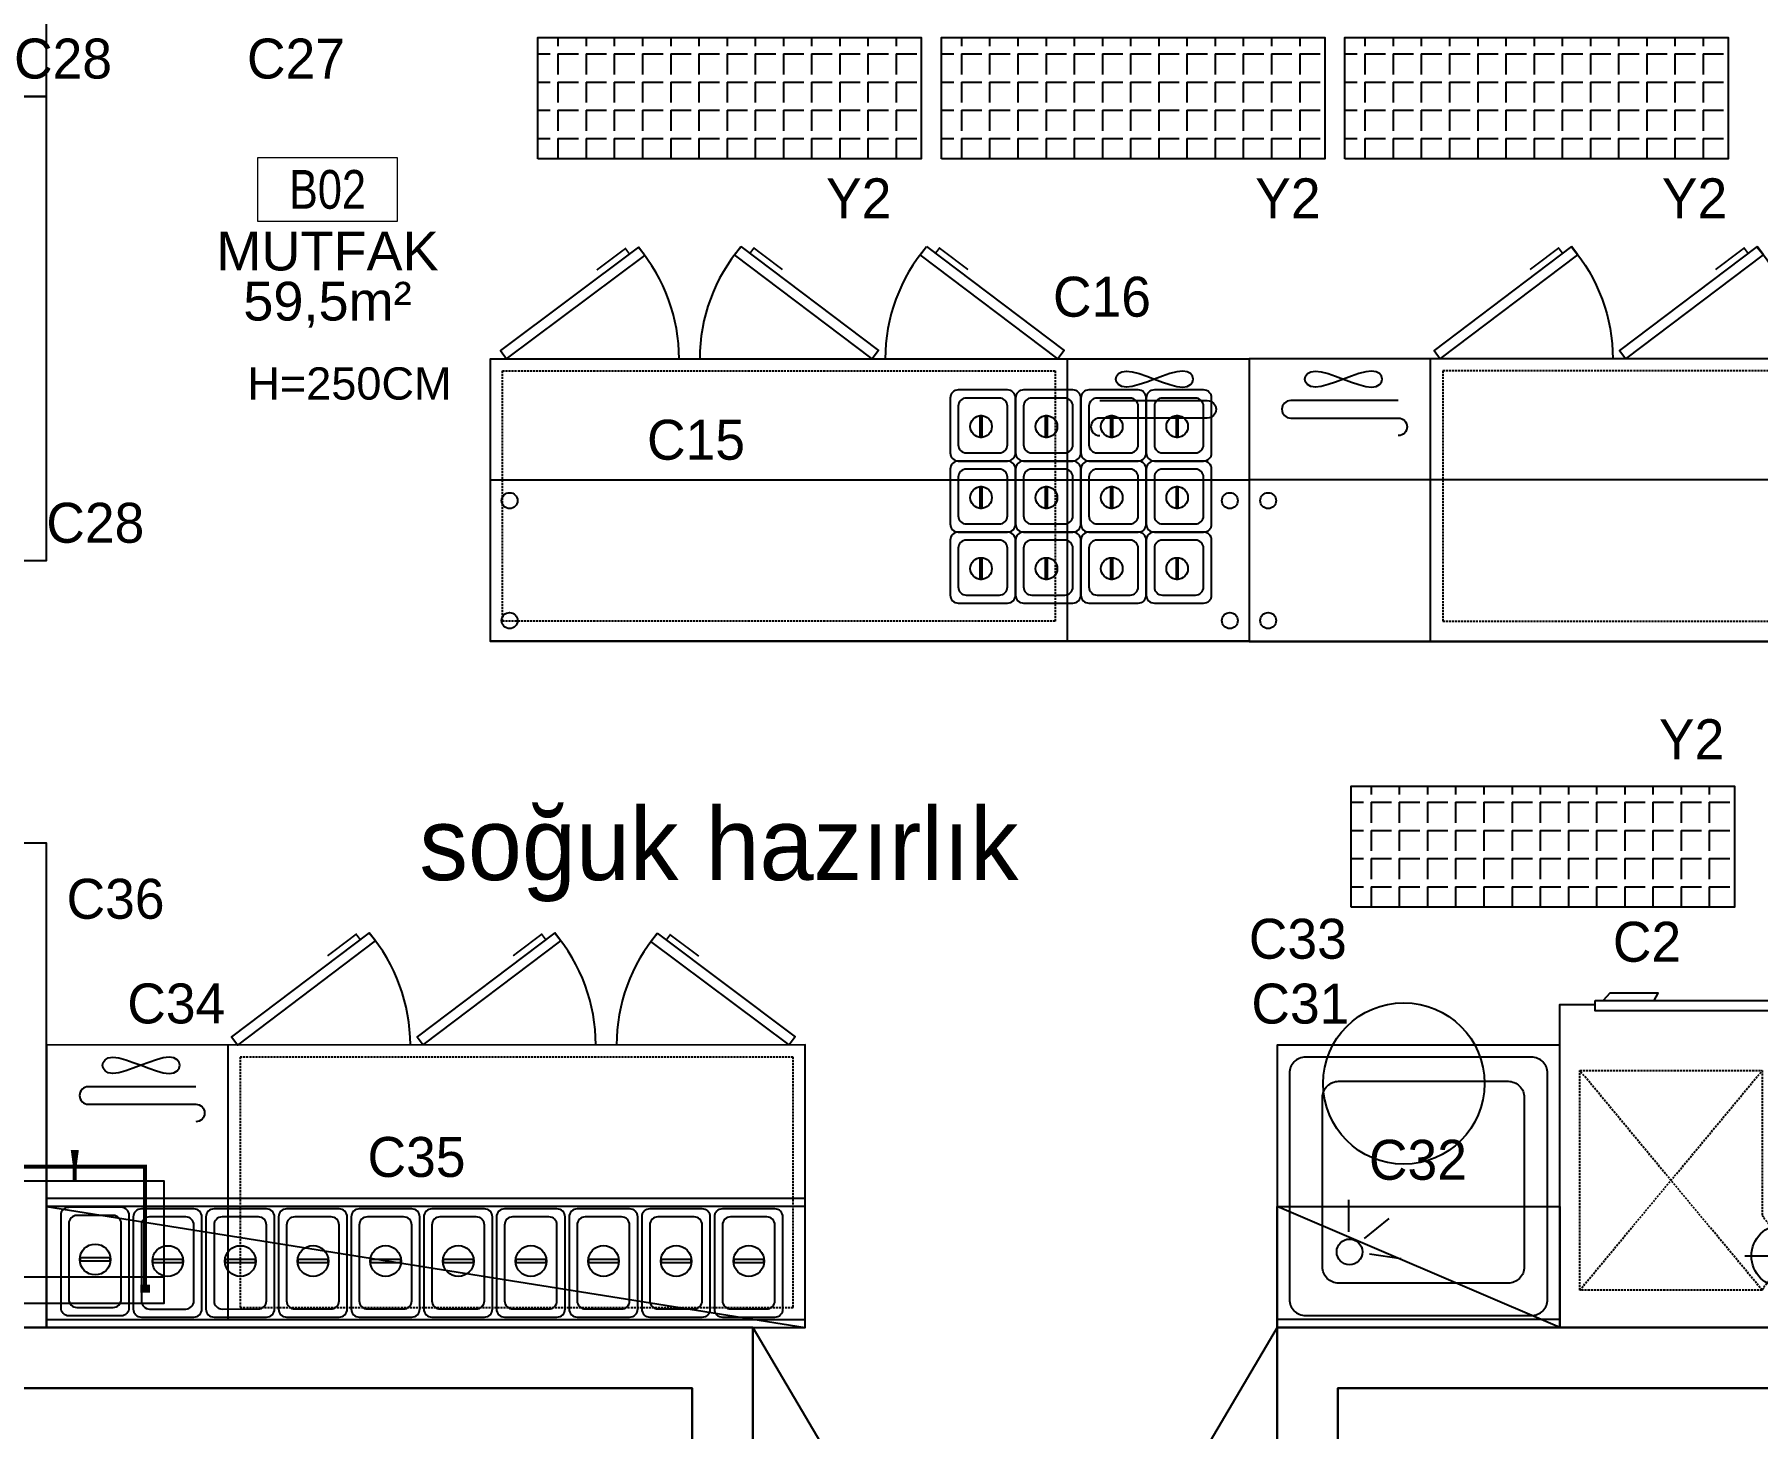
# Model space of a CAD drawing. Header units: centimetres. Extents: x 10243 to 22741, y 2279 to 4414.
# Drawn here: x 14276 to 14703, y 2833.3 to 3178.7 of the extents above; entities that cross this region are included whole.
import ezdxf
from ezdxf.enums import TextEntityAlignment as Align

# ---------------------------------------------------------------- set-up
doc = ezdxf.new("R2010")
doc.units = ezdxf.units.CM
doc.header["$MEASUREMENT"] = 0
doc.linetypes.add('DASHED', pattern=[0.75, 0.5, -0.25])
doc.layers.add('CIHAZ', color=2, linetype='Continuous')
doc.layers.add('MUTFAKEKİPMAN', color=1, linetype='Continuous')
for name, color, linetype, lineweight in [('xxx_Auto_Duvar_Duvar Plan Kesit', 7, 'Continuous', 30), ('xxx_Auto_Yardimci_Isaret Tag Mekan', 30, 'Continuous', 9), ('xxx_Auto_Yardimci_Yazi', 7, 'Continuous', 9)]:
    doc.layers.add(name, color=color, linetype=linetype, lineweight=lineweight)
doc.styles.get("Standard").update_dxf_attribs({"font": 'arial.ttf'})
doc.styles.add('TAKSİM', font='GOTHIC.TTF', dxfattribs={"height": 20})
doc.styles.add('text1', font='arial.ttf')
doc.styles.add('text2', font='arial.ttf', dxfattribs={"width": 0.8})

# ---------------------------------------------------------------- blocks, each defined once
blk = doc.blocks.new('mahal no')
at = {"layer": 'xxx_Auto_Yardimci_Isaret Tag Mekan'}
blk.add_lwpolyline([(49681.82, 27007.28), (49710.62, 27007.28), (49710.62, 26994.08), (49681.82, 26994.08)], close=True, dxfattribs=at)
at = {"layer": 'xxx_Auto_Yardimci_Isaret Tag Mekan', "color": 7, "style": 'text2', "width": 0.8}
blk.add_attdef('10000', text='', height=8, dxfattribs=at).set_placement((49696.22, 27000.68), align=Align.MIDDLE)
at = {"layer": 'xxx_Auto_Yardimci_Isaret Tag Mekan', "color": 7, "style": 'text1'}
for tag, p in [('MAHAL', (49696.22, 26987.88)), ('M²', (49696.22, 26976.92))]:
    blk.add_attdef(tag, text='', height=8, dxfattribs=at).set_placement(p, align=Align.MIDDLE)
blk = doc.blocks.new('A$C67BA2794')
at = {"layer": 'MUTFAKEKİPMAN'}
blk.add_lwpolyline([(0, 7.57), (44, 7.57), (44, 38.03), (0, 38.03)], close=True, dxfattribs=at)
for points, const_width in [([(3.46, 34.35), (5.8, 34.35)], 2), ([(4.63, 34.03), (4.63, 4.11), (22, 4.11)], 1), ([(39.37, 34.03), (39.37, 4.11), (22, 4.11)], 1), ([(40.54, 34.35), (38.2, 34.35)], 2)]:
    blk.add_lwpolyline(points, dxfattribs=dict(at, const_width=const_width))
blk.add_lwpolyline([(44, 31.48), (0, 31.48)], dxfattribs=at)
blk.add_lwpolyline([(21.94, 7.48, 1, 1, 0), (21.94, 3.72, 1, 2, 0), (21.94, 0, 2, 2, 0)], format="xyseb", dxfattribs=at)
blk = doc.blocks.new('A$C1ED519BD')
at = {"layer": 'MUTFAKEKİPMAN'}
for points in [[(0, 27.82), (0, 97.82), (188, 97.82), (188, 27.82)], [(16.44, 30.84), (17.9, 31.01), (19.6, 31.47), (21.46, 32.11), (23.41, 32.84), (25.36, 33.58), (27.22, 34.22), (28.93, 34.67), (30.38, 34.85), (31.53, 34.67), (32.34, 34.22), (32.83, 33.58), (33, 32.84), (32.83, 32.11), (32.34, 31.47), (31.53, 31.01), (30.38, 30.84), (28.93, 31.01), (27.22, 31.47), (25.36, 32.11), (23.41, 32.84), (21.46, 33.58), (19.6, 34.22), (17.9, 34.67), (16.44, 34.85), (15.3, 34.67), (14.48, 34.22), (13.99, 33.58), (13.83, 32.84), (13.99, 32.11), (14.48, 31.47), (15.3, 31.01)], [(79.96, 0), (45.85, 25.77), (47.4, 27.82), (81.51, 2.05)], [(125.94, 0), (91.83, 25.77), (93.38, 27.82), (127.49, 2.05)], [(151.31, 0.15), (185.54, 25.76), (184, 27.82), (149.77, 2.2)]]:
    blk.add_lwpolyline(points, close=True, dxfattribs=at)
blk.add_lwpolyline([(45, 97.82), (45, 27.82)], dxfattribs=at)
at = {"layer": 'MUTFAKEKİPMAN', "linetype": 'DASHED'}
blk.add_lwpolyline([(48, 92.82), (185, 92.82), (185, 30.82), (48, 30.82)], close=True, dxfattribs=at)
at = {"layer": 'MUTFAKEKİPMAN'}
for points in [[(10.33, 42.5), (37, 42.5, 1), (37, 46.84)], [(37, 38.15), (10.33, 38.15, -1), (10.33, 42.5)]]:
    blk.add_lwpolyline(points, format="xyb", dxfattribs=at)
at = {"layer": 'MUTFAKEKİPMAN', "const_width": 0.428}
for points in [[(77.72, 1.7), (76.72, 0.38), (71.09, 4.63), (69.64, 5.72)], [(123.7, 1.7), (122.7, 0.38), (117.07, 4.63), (115.62, 5.72)], [(153.56, 1.84), (154.55, 0.51), (160.21, 4.74), (161.65, 5.83)]]:
    blk.add_lwpolyline(points, dxfattribs=at)
at = {"layer": 'MUTFAKEKİPMAN'}
for centre, start, end in [((47.4, 27.82), 319.4908, 0), ((93.38, 27.82), 319.4908, 0), ((184, 27.82), 180, 220.245)]:
    blk.add_arc(centre, 42.75, start, end, dxfattribs=at)
blk = doc.blocks.new('188-70-M')
at = {"layer": 'MUTFAKEKİPMAN'}
blk.add_line((47.58, -126.01), (47.58, 61.99), dxfattribs=at)
for points in [[(-20.42, -126.01), (49.58, -126.01), (49.58, 61.99), (-20.42, 61.99)], [(17.58, 61.99), (17.58, -126.02), (49.58, -126.02), (49.58, 61.99)], [(-48.08, 25.3), (-22.47, 59.53), (-20.42, 57.99), (-46.03, 23.76)], [(32.71, 51.77), (32.71, 44.27), (33.46, 44.27), (33.46, 51.77)], [(32.71, 33.77), (32.71, 26.27), (33.46, 26.27), (33.46, 33.77)], [(32.71, 15.77), (32.71, 8.27), (33.46, 8.27), (33.46, 15.77)], [(-48.23, -0.07), (-22.46, -34.18), (-20.42, -32.64), (-46.19, 1.48)], [(32.71, -2.23), (32.71, -9.73), (33.46, -9.73), (33.46, -2.23)], [(32.71, -20.23), (32.71, -27.73), (33.46, -27.73), (33.46, -20.23)], [(32.71, -38.23), (32.71, -45.73), (33.46, -45.73), (33.46, -38.23)], [(-48.23, -46.05), (-22.46, -80.16), (-20.42, -78.61), (-46.19, -44.5)], [(32.71, -56.23), (32.71, -63.73), (33.46, -63.73), (33.46, -56.23)], [(32.71, -74.23), (32.71, -81.73), (33.46, -81.73), (33.46, -74.23)], [(-17.39, -109.57), (-17.22, -108.11), (-16.77, -106.41), (-16.12, -104.55), (-15.39, -102.6), (-14.65, -100.65), (-14.01, -98.79), (-13.56, -97.09), (-13.39, -95.63), (-13.56, -94.48), (-14.01, -93.67), (-14.65, -93.18), (-15.39, -93.01), (-16.12, -93.18), (-16.77, -93.67), (-17.22, -94.48), (-17.39, -95.63), (-17.22, -97.09), (-16.77, -98.79), (-16.12, -100.65), (-15.39, -102.6), (-14.65, -104.55), (-14.01, -106.41), (-13.56, -108.11), (-13.39, -109.57), (-13.56, -110.72), (-14.01, -111.53), (-14.65, -112.02), (-15.39, -112.19), (-16.12, -112.02), (-16.77, -111.53), (-17.22, -110.72)], [(32.71, -92.23), (32.71, -99.73), (33.46, -99.73), (33.46, -92.23)], [(32.32, -110.23), (32.32, -117.73), (33.07, -117.73), (33.07, -110.23)]]:
    blk.add_lwpolyline(points, close=True, dxfattribs=at)
at = {"layer": 'MUTFAKEKİPMAN', "linetype": 'DASHED'}
blk.add_lwpolyline([(44.58, -78.01), (44.58, 58.99), (-17.42, 58.99), (-17.42, -78.01)], close=True, dxfattribs=at)
at = {"layer": 'MUTFAKEKİPMAN'}
for points in [[(20.18, 54.48), (20.18, 41.48, 0.414214), (22.18, 39.48), (44.98, 39.48, 0.414214), (46.98, 41.48), (46.98, 54.48, 0.414214), (44.98, 56.48), (22.18, 56.48, 0.414214)], [(22.18, 52.48), (22.18, 43.48, 0.414214), (24.18, 41.48), (42.98, 41.48, 0.414214), (44.98, 43.48), (44.98, 52.48, 0.414214), (42.98, 54.48), (24.18, 54.48, 0.414214)], [(20.18, 36.48), (20.18, 23.48, 0.414214), (22.18, 21.48), (44.98, 21.48, 0.414214), (46.98, 23.48), (46.98, 36.48, 0.414214), (44.98, 38.48), (22.18, 38.48, 0.414214)], [(22.18, 34.48), (22.18, 25.48, 0.414214), (24.18, 23.48), (42.98, 23.48, 0.414214), (44.98, 25.48), (44.98, 34.48, 0.414214), (42.98, 36.48), (24.18, 36.48, 0.414214)], [(20.18, 18.48), (20.18, 5.48, 0.414214), (22.18, 3.48), (44.98, 3.48, 0.414214), (46.98, 5.48), (46.98, 18.48, 0.414214), (44.98, 20.48), (22.18, 20.48, 0.414214)], [(22.18, 16.48), (22.18, 7.48, 0.414214), (24.18, 5.48), (42.98, 5.48, 0.414214), (44.98, 7.48), (44.98, 16.48, 0.414214), (42.98, 18.48), (24.18, 18.48, 0.414214)], [(20.18, 0.48), (20.18, -12.52, 0.414214), (22.18, -14.52), (44.98, -14.52, 0.414214), (46.98, -12.52), (46.98, 0.48, 0.414214), (44.98, 2.48), (22.18, 2.48, 0.414214)], [(22.18, -1.52), (22.18, -10.52, 0.414214), (24.18, -12.52), (42.98, -12.52, 0.414214), (44.98, -10.52), (44.98, -1.52, 0.414214), (42.98, 0.48), (24.18, 0.48, 0.414214)], [(20.18, -17.52), (20.18, -30.52, 0.414214), (22.18, -32.52), (44.98, -32.52, 0.414214), (46.98, -30.52), (46.98, -17.52, 0.414214), (44.98, -15.52), (22.18, -15.52, 0.414214)], [(22.18, -19.52), (22.18, -28.52, 0.414214), (24.18, -30.52), (42.98, -30.52, 0.414214), (44.98, -28.52), (44.98, -19.52, 0.414214), (42.98, -17.52), (24.18, -17.52, 0.414214)], [(20.18, -35.52), (20.18, -48.52, 0.414214), (22.18, -50.52), (44.98, -50.52, 0.414214), (46.98, -48.52), (46.98, -35.52, 0.414214), (44.98, -33.52), (22.18, -33.52, 0.414214)], [(22.18, -37.52), (22.18, -46.52, 0.414214), (24.18, -48.52), (42.98, -48.52, 0.414214), (44.98, -46.52), (44.98, -37.52, 0.414214), (42.98, -35.52), (24.18, -35.52, 0.414214)], [(20.18, -53.52), (20.18, -66.52, 0.414214), (22.18, -68.52), (44.98, -68.52, 0.414214), (46.98, -66.52), (46.98, -53.52, 0.414214), (44.98, -51.52), (22.18, -51.52, 0.414214)], [(22.18, -55.52), (22.18, -64.52, 0.414214), (24.18, -66.52), (42.98, -66.52, 0.414214), (44.98, -64.52), (44.98, -55.52, 0.414214), (42.98, -53.52), (24.18, -53.52, 0.414214)], [(20.18, -71.52), (20.18, -84.52, 0.414214), (22.18, -86.52), (44.98, -86.52, 0.414214), (46.98, -84.52), (46.98, -71.52, 0.414214), (44.98, -69.52), (22.18, -69.52, 0.414214)], [(22.18, -73.52), (22.18, -82.52, 0.414214), (24.18, -84.52), (42.98, -84.52, 0.414214), (44.98, -82.52), (44.98, -73.52, 0.414214), (42.98, -71.52), (24.18, -71.52, 0.414214)], [(20.18, -89.52), (20.18, -102.52, 0.414214), (22.18, -104.52), (44.98, -104.52, 0.414214), (46.98, -102.52), (46.98, -89.52, 0.414214), (44.98, -87.52), (22.18, -87.52, 0.414214)], [(22.18, -91.52), (22.18, -100.52, 0.414214), (24.18, -102.52), (42.98, -102.52, 0.414214), (44.98, -100.52), (44.98, -91.52, 0.414214), (42.98, -89.52), (24.18, -89.52, 0.414214)], [(19.79, -107.52), (19.79, -120.52, 0.414214), (21.79, -122.52), (44.59, -122.52, 0.414214), (46.59, -120.52), (46.59, -107.52, 0.414214), (44.59, -105.52), (21.79, -105.52, 0.414214)], [(21.79, -109.52), (21.79, -118.52, 0.414214), (23.79, -120.52), (42.59, -120.52, 0.414214), (44.59, -118.52), (44.59, -109.52, 0.414214), (42.59, -107.52), (23.79, -107.52, 0.414214)]]:
    blk.add_lwpolyline(points, format="xyb", close=True, dxfattribs=at)
at = {"layer": 'MUTFAKEKİPMAN', "const_width": 0.428}
for points in [[(-46.4, 27.55), (-47.72, 28.54), (-43.49, 34.19), (-42.41, 35.64)], [(-46.54, -2.32), (-47.86, -3.31), (-43.6, -8.95), (-42.51, -10.39)], [(-46.54, -48.29), (-47.86, -49.29), (-43.6, -54.92), (-42.51, -56.37)]]:
    blk.add_lwpolyline(points, dxfattribs=at)
at = {"layer": 'MUTFAKEKİPMAN'}
blk.add_lwpolyline([(47.58, -81.01), (-20.42, -81.01)], dxfattribs=at)
for points in [[(-10.08, -89.01), (-10.08, -115.68, 1), (-5.74, -115.68)], [(-5.74, -115.68), (-5.74, -89.01, -1), (-1.39, -89.01)]]:
    blk.add_lwpolyline(points, format="xyb", dxfattribs=at)
for centre in [(33.11, 48.02), (33.11, 30.02), (33.11, 12.02), (33.11, -5.98), (33.11, -23.98), (33.11, -41.98), (33.11, -59.98), (33.11, -77.98), (33.11, -95.98), (32.72, -113.98)]:
    blk.add_circle(centre, 3.82, dxfattribs=at)
for centre, start, end in [((-20.42, 57.99), 229.755, 270), ((-20.42, -32.64), 90, 130.5092), ((-20.42, -78.61), 90, 130.5092)]:
    blk.add_arc(centre, 42.75, start, end, dxfattribs=at)
blk = doc.blocks.new('A$C734D7A9C')
at = {"layer": 'CIHAZ', "color": 1}
for p, q in [((14.73, 75.33), (14.73, 54.78)), ((24.09, 65.06), (3.98, 65.06))]:
    blk.add_line(p, q, dxfattribs=at)
at = {"layer": 'CIHAZ', "color": 5, "linetype": 'DASHED'}
blk.add_line((65.01, 73.52), (19.82, 19.15), dxfattribs=at)
at = {"layer": 'CIHAZ', "color": 5}
for points in [[(61.2, 1.82), (10.36, 1.82), (10.36, 4.32), (61.2, 4.32)], [(59.2, 1.82), (46.6, 1.82), (45.6, 0), (57.6, 0)]]:
    blk.add_lwpolyline(points, close=True, dxfattribs=at)
at = {"layer": 'CIHAZ', "color": 1}
blk.add_circle((14.73, 65.06), 7.76, dxfattribs=at)
at = {"layer": 'MUTFAKEKİPMAN', "linetype": 'DASHED'}
for p, q in [((19.82, 73.52), (65.01, 73.52)), ((65.01, 73.52), (65.01, 19.15)), ((19.82, 19.15), (19.82, 54.92)), ((65.01, 19.15), (19.82, 19.15))]:
    blk.add_line(p, q, dxfattribs=at)
at = {"layer": 'MUTFAKEKİPMAN', "color": 5, "linetype": 'DASHED'}
blk.add_line((19.82, 73.52), (65.01, 19.15), dxfattribs=at)
at = {"layer": 'MUTFAKEKİPMAN'}
blk.add_lwpolyline([(10.36, 2.81), (0, 2.81), (0, 82.81), (70, 82.81), (70, 2.81), (61.2, 2.81)], dxfattribs=at)
at = {"layer": 'MUTFAKEKİPMAN', "linetype": 'DASHED'}
for centre, radius, start, end in [((11.6, 78.09), 9.4, 291.2079, 330.9566), ((11, 49.89), 10.16, 29.6907, 66.7752)]:
    blk.add_arc(centre, radius, start, end, dxfattribs=at)
blk = doc.blocks.new('A$C77D33FD5')
at = {"layer": 'MUTFAKEKİPMAN'}
for points in [[(0, 15.6), (0, 2, 0.414214), (2, 0), (14.2, 0, 0.414214), (16.2, 2), (16.2, 15.6, 0.414214), (14.2, 17.6), (2, 17.6, 0.414214)], [(2, 13.6), (2, 4, 0.414214), (4, 2), (12.2, 2, 0.414214), (14.2, 4), (14.2, 13.6, 0.414214), (12.2, 15.6), (4, 15.6, 0.414214)]]:
    blk.add_lwpolyline(points, format="xyb", close=True, dxfattribs=at)
blk.add_lwpolyline([(7.37, 11.17), (7.37, 5.92), (7.89, 5.92), (7.89, 11.17)], close=True, dxfattribs=at)
blk.add_circle((7.65, 8.55), 2.68, dxfattribs=at)

msp = doc.modelspace()

# ---------------------------------------------------------------- hatches: boundary and pattern name
at = {"layer": 'MUTFAKEKİPMAN'}
h = msp.add_hatch(dxfattribs=at)
h.set_pattern_fill('ANGLE', color=256, angle=630)
h.set_pattern_definition([(270, (8866.626, 5332.236), (6.985, 1e-14), [5.08, -1.905]), (360, (8866.626, 5332.236), (-1e-14, 6.985), [5.08, -1.905])])
h.paths.add_polyline_path([(14495.77, 3177.9), (14495.77, 3147.9), (14400.77, 3147.9), (14400.77, 3177.9)])
h = msp.add_hatch(dxfattribs=at)
h.set_pattern_fill('ANGLE', color=256, angle=630)
h.set_pattern_definition([(270, (8966.626, 5332.236), (6.985, 1e-14), [5.08, -1.905]), (360, (8966.626, 5332.236), (-1e-14, 6.985), [5.08, -1.905])])
h.paths.add_polyline_path([(14595.77, 3177.9), (14595.77, 3147.9), (14500.77, 3147.9), (14500.77, 3177.9)])
h = msp.add_hatch(dxfattribs=at)
h.set_pattern_fill('ANGLE', color=256, angle=630)
h.set_pattern_definition([(270, (9066.626, 5332.236), (6.985, 1e-14), [5.08, -1.905]), (360, (9066.626, 5332.236), (-1e-14, 6.985), [5.08, -1.905])])
h.paths.add_polyline_path([(14695.77, 3177.9), (14695.77, 3147.9), (14600.77, 3147.9), (14600.77, 3177.9)])
h = msp.add_hatch(dxfattribs=at)
h.set_pattern_fill('ANGLE', color=256, angle=630)
h.set_pattern_definition([(270, (9068.1436, 5146.8455), (6.985, 1e-14), [5.08, -1.905]), (360, (9068.1436, 5146.8455), (-1e-14, 6.985), [5.08, -1.905])])
h.paths.add_polyline_path([(14697.29, 2992.5), (14697.29, 2962.5), (14602.29, 2962.5), (14602.29, 2992.5)])

# ---------------------------------------------------------------- linework, layer by layer
for p, q in [((14654, 2858.33), (14584, 2888.33)), ((14601.73, 2882.06), (14601.73, 2889.95)), ((14601.73, 2882.06), (14601.73, 2889.95)), ((14605.64, 2880.4), (14611.73, 2885.4)), ((14605.64, 2880.4), (14611.73, 2885.4)), ((14606.87, 2876.59), (14614.68, 2875.47)), ((14606.87, 2876.59), (14614.68, 2875.47)), ((14584, 2858.33), (14454, 2638.33)), ((14454, 2858.33), (14584, 2638.33))]:
    msp.add_line(p, q)
for points in [[(14654, 2928.33), (14584, 2928.33), (14584, 2858.33), (14654, 2858.33)], [(14654, 2928.33), (14584, 2928.33), (14584, 2858.33), (14654, 2858.33)], [(14654, 2888.33), (14654, 2858.33), (14584, 2858.33), (14584, 2888.33)], [(14654, 2860.33), (14584, 2860.33), (14584, 2858.33), (14654, 2858.33)], [(14654, 2860.33), (14584, 2860.33), (14584, 2858.33), (14654, 2858.33)]]:
    msp.add_lwpolyline(points, close=True)
for points in [[(14647, 2925.33), (14591, 2925.33, 0.414214), (14587, 2921.33), (14587, 2865.33, 0.414214), (14591, 2861.33), (14647, 2861.33, 0.414214), (14651, 2865.33), (14651, 2921.33, 0.414214)], [(14647, 2925.33), (14591, 2925.33, 0.414214), (14587, 2921.33), (14587, 2865.33, 0.414214), (14591, 2861.33), (14647, 2861.33, 0.414214), (14651, 2865.33), (14651, 2921.33, 0.414214)], [(14599.21, 2919.35), (14641.21, 2919.35, -0.414214), (14645.21, 2915.35), (14645.21, 2873.35, -0.414214), (14641.21, 2869.35), (14599.21, 2869.35, -0.414214), (14595.21, 2873.35), (14595.21, 2915.35, -0.414214)], [(14599.21, 2919.35), (14641.21, 2919.35, -0.414214), (14645.21, 2915.35), (14645.21, 2873.35, -0.414214), (14641.21, 2869.35), (14599.21, 2869.35, -0.414214), (14595.21, 2873.35), (14595.21, 2915.35, -0.414214)]]:
    msp.add_lwpolyline(points, format="xyb", close=True)
msp.add_circle((14601.92, 2877.09), 3.19)
msp.add_circle((14601.92, 2877.09), 3.19)
msp.add_line((14279, 2888.35), (14467, 2858.35), dxfattribs=at)
for points in [[(14209, 3163.35), (14279, 3163.35), (14279, 3298.35), (14209, 3298.35)], [(14400.77, 3147.9), (14400.77, 3177.9), (14495.77, 3177.9), (14495.77, 3147.9)], [(14500.77, 3147.9), (14500.77, 3177.9), (14595.77, 3177.9), (14595.77, 3147.9)], [(14600.77, 3147.9), (14600.77, 3177.9), (14695.77, 3177.9), (14695.77, 3147.9)], [(14209, 3048.35), (14279, 3048.35), (14279, 3163.35), (14209, 3163.35)], [(14577, 3068.35), (14577, 3028.35), (14389, 3028.35), (14389, 3068.35)], [(14577, 3068.35), (14577, 3028.35), (14765, 3028.35), (14765, 3068.35)], [(14602.29, 2962.5), (14602.29, 2992.5), (14697.29, 2992.5), (14697.29, 2962.5)], [(14209, 2858.33), (14279, 2858.33), (14279, 2978.33), (14209, 2978.33)], [(14467, 2888.36), (14279, 2888.36), (14279, 2858.35), (14467, 2858.35)]]:
    msp.add_lwpolyline(points, close=True, dxfattribs=at)
for centre, radius in [((14393.75, 3063.2), 1.97), ((14572.25, 3063.2), 1.97), ((14581.75, 3063.2), 1.97), ((14393.75, 3033.49), 1.97), ((14572.25, 3033.49), 1.97), ((14581.75, 3033.49), 1.97), ((14615.35, 2918.82), 20)]:
    msp.add_circle(centre, radius, dxfattribs=at)
at = {"layer": 'xxx_Auto_Duvar_Duvar Plan Kesit', "lineweight": 30}
for points in [[(14553.11, 3645.33), (14554.72, 3433.33), (14508, 3433.33), (14503, 3433.33), (14503, 3298.33), (14725, 3298.33), (14725, 3324.33), (14859, 3324.33), (14859, 3298.33), (15081, 3298.33), (15081, 2858.33), (14987, 2858.33), (14987, 2636.33), (14857, 2636.33), (14857, 2858.33), (14584, 2858.33), (14584, 2638.33), (14454, 2638.33), (14454, 2858.33), (14202, 2858.33), (14202, 2638.33), (14052, 2638.33), (14052, 2838.33), (13800, 2838.33)], [(14568.14, 3640.94), (14569.83, 3418.33), (14518, 3418.33), (14518, 3313.33), (14710, 3313.33), (14710, 3339.33), (14874, 3339.33), (14874, 3313.33), (15096, 3313.33), (15096, 2843.33), (15002, 2843.33), (15002, 2621.33), (14842, 2621.33), (14842, 2843.33), (14599, 2843.33), (14599, 2623.33), (14439, 2623.33), (14439, 2843.33), (14217, 2843.33), (14217, 2623.33), (14037, 2623.33)]]:
    msp.add_lwpolyline(points, dxfattribs=at)

# ---------------------------------------------------------------- block references
at = {"layer": 'MUTFAKEKİPMAN'}
for name, p, rotation in [('A$C1ED519BD', (14577, 3126.16), 180), ('188-70-M', (14405.01, 2907.93), 270.0050464991256), ('A$C734D7A9C', (14724, 2941.15), 180)]:
    msp.add_blockref(name, p, dxfattribs=dict(at, rotation=rotation))
at = {"layer": 'MUTFAKEKİPMAN', "xscale": -1, "rotation": 180}
for name, p in [('A$C1ED519BD', (14577, 3126.16)), ('A$C67BA2794', (14264.05, 2902.3))]:
    msp.add_blockref(name, p, dxfattribs=at)
at = {"layer": 'MUTFAKEKİPMAN'}
for p in [(14502.94, 3073.02), (14519.14, 3073.02), (14535.34, 3073.02), (14551.54, 3073.02), (14502.94, 3055.42), (14519.14, 3055.42), (14535.34, 3055.42), (14551.54, 3055.42), (14502.94, 3037.82), (14519.14, 3037.82), (14535.34, 3037.82), (14551.54, 3037.82)]:
    msp.add_blockref('A$C77D33FD5', p, dxfattribs=at)
at = {"layer": 'xxx_Auto_Duvar_Duvar Plan Kesit', "xscale": 1.2, "yscale": 1.2, "zscale": 1.2}
msp.add_blockref('mahal no', (-45286.85, -29260.5), dxfattribs=at).add_auto_attribs({'10000': 'B02', 'MAHAL': 'MUTFAK', 'M²': '59,5m²'})

# ---------------------------------------------------------------- texts
at = {"style": 'TAKSİM'}
for s, height, p in [('C28', 9.9, (14270.93, 3167.77, 0)), ('C27', 9.9, (14328.66, 3167.77, 0)), ('Y2', 9.9, (14472.18, 3133.15, 0)), ('Y2', 9.9, (14578.54, 3133.15, 0)), ('Y2', 9.9, (14679.32, 3133.15, 0)), ('C16', 9.9, (14528.42, 3108.77, 0)), ('C15', 9.9, (14427.81, 3073.34, 0)), ('C28', 9.9, (14278.93, 3052.77, 0)), ('Y2', 9.9, (14678.59, 2999.15, 0)), ('soğuk hazırlık', 18, (14371.38, 2969.2)), ('C36', 9.9, (14283.95, 2959.62, 0)), ('C33', 9.9, (14576.96, 2949.72, 0)), ('C2', 9.9, (14667.18, 2948.97, 0)), ('C34', 9.9, (14299, 2933.69, 0)), ('C31', 9.9, (14577.59, 2933.65, 0)), ('C35', 9.9, (14358.54, 2895.66, 0)), ('C32', 9.9, (14606.72, 2894.96, 0))]:
    msp.add_text(s, height=height, dxfattribs=at).set_placement(p)
at = {"layer": 'xxx_Auto_Yardimci_Yazi', "lineweight": 30, "insert": (14328.75, 3096.23), "char_height": 8, "width": 345.7741, "attachment_point": 1}
msp.add_mtext('H=250CM', dxfattribs=at)

doc.saveas('drawing.dxf')
